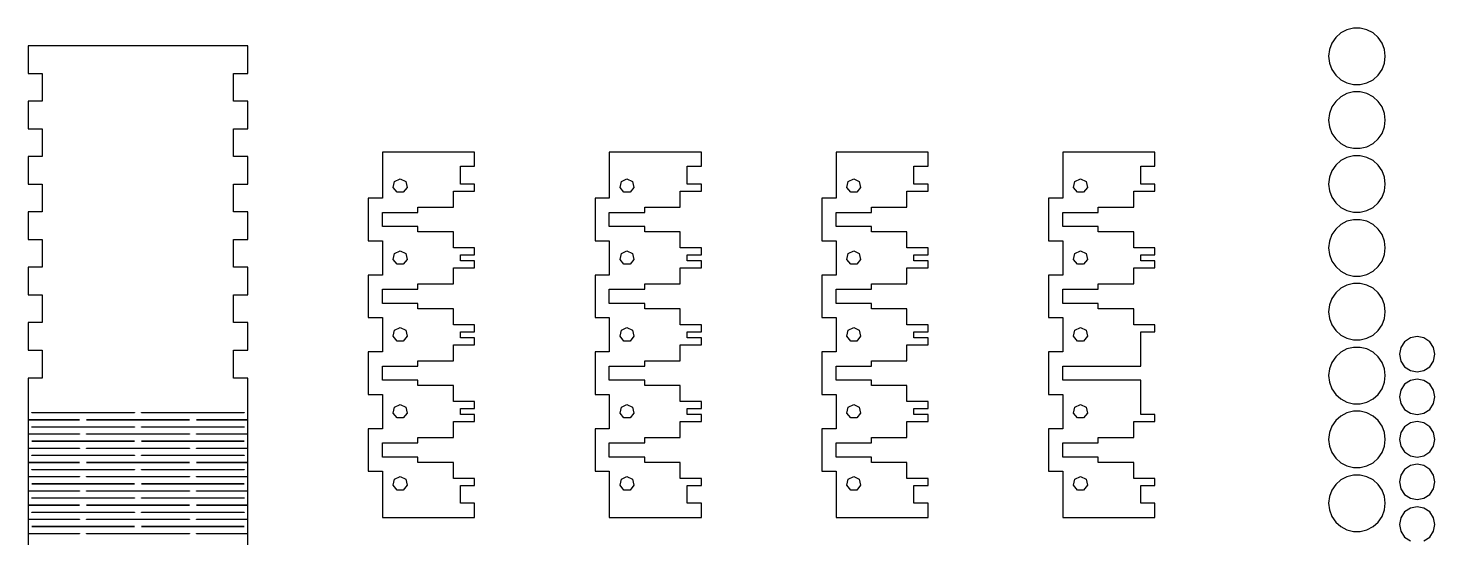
# Model space of a CAD drawing. Header units: metres. Extents: x -86 to 563, y 0 to 788.
# Drawn here: x -64 to 333, y 644.2 to 787.9 of the extents above; entities that cross this region are included whole.
import ezdxf

# ---------------------------------------------------------------- set-up
doc = ezdxf.new("R2010")
doc.units = ezdxf.units.M

msp = doc.modelspace()

# ---------------------------------------------------------------- linework, layer by layer
for p, q in [((306.455, 786.584), (305.012, 785.305)), ((308.163, 787.48), (306.455, 786.584)), ((310.036, 787.942), (308.163, 787.48)), ((311.964, 787.942), (310.036, 787.942)), ((313.837, 787.48), (311.964, 787.942)), ((315.545, 786.584), (313.837, 787.48)), ((316.988, 785.305), (315.545, 786.584)), ((-2, 782.991), (-64, 782.991)), ((-64, 782.991), (-64, 775.183)), ((-2, 775.183), (-2, 782.991)), ((303.916, 783.718), (303.232, 781.915)), ((305.012, 785.305), (303.916, 783.718)), ((318.084, 783.718), (316.988, 785.305)), ((318.768, 781.915), (318.084, 783.718)), ((303.232, 781.915), (303, 780)), ((303, 780), (303.232, 778.085)), ((319, 780), (318.768, 781.915)), ((318.768, 778.085), (319, 780)), ((-64, 775.183), (-60, 775.183)), ((-60, 775.183), (-60, 767.376)), ((-6, 767.376), (-6, 775.183)), ((-6, 775.183), (-2, 775.183)), ((303.232, 778.085), (303.916, 776.282)), ((303.916, 776.282), (305.012, 774.695)), ((305.012, 774.695), (306.455, 773.416)), ((315.545, 773.416), (316.988, 774.695)), ((316.988, 774.695), (318.084, 776.282)), ((318.084, 776.282), (318.768, 778.085)), ((306.455, 773.416), (308.163, 772.52)), ((308.163, 772.52), (310.036, 772.058)), ((310.036, 772.058), (311.964, 772.058)), ((311.964, 772.058), (313.837, 772.52)), ((313.837, 772.52), (315.545, 773.416)), ((-60, 767.376), (-64, 767.376)), ((-64, 767.376), (-64, 759.568)), ((-2, 767.376), (-6, 767.376)), ((-2, 759.568), (-2, 767.376)), ((305.012, 767.305), (303.916, 765.718)), ((306.455, 768.584), (305.012, 767.305)), ((308.163, 769.48), (306.455, 768.584)), ((310.036, 769.942), (308.163, 769.48)), ((311.964, 769.942), (310.036, 769.942)), ((313.837, 769.48), (311.964, 769.942)), ((315.545, 768.584), (313.837, 769.48)), ((316.988, 767.305), (315.545, 768.584)), ((318.084, 765.718), (316.988, 767.305)), ((303.232, 763.915), (303, 762)), ((303.916, 765.718), (303.232, 763.915)), ((318.768, 763.915), (318.084, 765.718)), ((319, 762), (318.768, 763.915)), ((-64, 759.568), (-60, 759.568)), ((-60, 759.568), (-60, 751.76)), ((-6, 751.76), (-6, 759.568)), ((-6, 759.568), (-2, 759.568)), ((303, 762), (303.232, 760.085)), ((303.232, 760.085), (303.916, 758.282)), ((303.916, 758.282), (305.012, 756.695)), ((316.988, 756.695), (318.084, 758.282)), ((318.084, 758.282), (318.768, 760.085)), ((318.768, 760.085), (319, 762)), ((305.012, 756.695), (306.455, 755.416)), ((306.455, 755.416), (308.163, 754.52)), ((308.163, 754.52), (310.036, 754.058)), ((311.964, 754.058), (313.837, 754.52)), ((313.837, 754.52), (315.545, 755.416)), ((315.545, 755.416), (316.988, 756.695)), ((-60, 751.76), (-64, 751.76)), ((-64, 751.76), (-64, 743.953)), ((-2, 751.76), (-6, 751.76)), ((-2, 743.953), (-2, 751.76)), ((62, 753), (36, 753)), ((36, 753), (36, 740)), ((62, 749), (62, 753)), ((126, 753), (100, 753)), ((100, 753), (100, 740)), ((126, 749), (126, 753)), ((190, 753), (164, 753)), ((164, 753), (164, 740)), ((190, 749), (190, 753)), ((254, 753), (228, 753)), ((228, 753), (228, 740)), ((254, 749), (254, 753)), ((306.455, 750.584), (305.012, 749.305)), ((308.163, 751.48), (306.455, 750.584)), ((310.036, 751.942), (308.163, 751.48)), ((310.036, 754.058), (311.964, 754.058)), ((311.964, 751.942), (310.036, 751.942)), ((313.837, 751.48), (311.964, 751.942)), ((315.545, 750.584), (313.837, 751.48)), ((316.988, 749.305), (315.545, 750.584)), ((58, 744), (58, 749)), ((58, 749), (62, 749)), ((122, 744), (122, 749)), ((122, 749), (126, 749)), ((186, 744), (186, 749)), ((186, 749), (190, 749)), ((250, 744), (250, 749)), ((250, 749), (254, 749)), ((303.916, 747.718), (303.232, 745.915)), ((305.012, 749.305), (303.916, 747.718)), ((318.084, 747.718), (316.988, 749.305)), ((318.768, 745.915), (318.084, 747.718)), ((-64, 743.953), (-60, 743.953)), ((-60, 743.953), (-60, 736.145)), ((-6, 736.145), (-6, 743.953)), ((-6, 743.953), (-2, 743.953)), ((39.0502, 743.055), (39.4363, 744.747)), ((40.1322, 741.698), (39.0502, 743.055)), ((39.4363, 744.747), (41, 745.5)), ((41, 745.5), (42.5637, 744.747)), ((42.9499, 743.055), (41.8678, 741.698)), ((42.5637, 744.747), (42.9499, 743.055)), ((62, 744), (58, 744)), ((62, 742), (62, 744)), ((103.05, 743.055), (103.436, 744.747)), ((104.132, 741.698), (103.05, 743.055)), ((103.436, 744.747), (105, 745.5)), ((105, 745.5), (106.564, 744.747)), ((106.95, 743.055), (105.868, 741.698)), ((106.564, 744.747), (106.95, 743.055)), ((126, 744), (122, 744)), ((126, 742), (126, 744)), ((167.05, 743.055), (167.436, 744.747)), ((168.132, 741.698), (167.05, 743.055)), ((167.436, 744.747), (169, 745.5)), ((169, 745.5), (170.564, 744.747)), ((170.95, 743.055), (169.868, 741.698)), ((170.564, 744.747), (170.95, 743.055)), ((190, 744), (186, 744)), ((190, 742), (190, 744)), ((231.05, 743.055), (231.436, 744.747)), ((232.132, 741.698), (231.05, 743.055)), ((231.436, 744.747), (233, 745.5)), ((233, 745.5), (234.564, 744.747)), ((234.95, 743.055), (233.868, 741.698)), ((234.564, 744.747), (234.95, 743.055)), ((254, 744), (250, 744)), ((254, 742), (254, 744)), ((303.232, 745.915), (303, 744)), ((303, 744), (303.232, 742.085)), ((319, 744), (318.768, 745.915)), ((318.768, 742.085), (319, 744)), ((36, 740), (32, 740)), ((32, 740), (32, 728)), ((41.8678, 741.698), (40.1322, 741.698)), ((56, 737.5), (56, 742)), ((56, 742), (62, 742)), ((100, 740), (96, 740)), ((96, 740), (96, 728)), ((105.868, 741.698), (104.132, 741.698)), ((120, 737.5), (120, 742)), ((120, 742), (126, 742)), ((164, 740), (160, 740)), ((160, 740), (160, 728)), ((169.868, 741.698), (168.132, 741.698)), ((184, 737.5), (184, 742)), ((184, 742), (190, 742)), ((228, 740), (224, 740)), ((224, 740), (224, 728)), ((233.868, 741.698), (232.132, 741.698)), ((248, 737.5), (248, 742)), ((248, 742), (254, 742)), ((303.232, 742.085), (303.916, 740.282)), ((303.916, 740.282), (305.012, 738.695)), ((305.012, 738.695), (306.455, 737.416)), ((315.545, 737.416), (316.988, 738.695)), ((316.988, 738.695), (318.084, 740.282)), ((318.084, 740.282), (318.768, 742.085)), ((-60, 736.145), (-64, 736.145)), ((-64, 736.145), (-64, 728.337)), ((-2, 736.145), (-6, 736.145)), ((-2, 728.337), (-2, 736.145)), ((36, 732), (36, 736)), ((36, 736), (46, 736)), ((46, 736), (46, 737.5)), ((46, 737.5), (56, 737.5)), ((100, 732), (100, 736)), ((100, 736), (110, 736)), ((110, 736), (110, 737.5)), ((110, 737.5), (120, 737.5)), ((164, 732), (164, 736)), ((164, 736), (174, 736)), ((174, 736), (174, 737.5)), ((174, 737.5), (184, 737.5)), ((228, 732), (228, 736)), ((228, 736), (238, 736)), ((238, 736), (238, 737.5)), ((238, 737.5), (248, 737.5)), ((306.455, 737.416), (308.163, 736.52)), ((308.163, 736.52), (310.036, 736.058)), ((310.036, 736.058), (311.964, 736.058)), ((311.964, 736.058), (313.837, 736.52)), ((313.837, 736.52), (315.545, 737.416)), ((46, 732), (36, 732)), ((46, 730.5), (46, 732)), ((56, 730.5), (46, 730.5)), ((56, 726), (56, 730.5)), ((110, 732), (100, 732)), ((110, 730.5), (110, 732)), ((120, 730.5), (110, 730.5)), ((120, 726), (120, 730.5)), ((174, 732), (164, 732)), ((174, 730.5), (174, 732)), ((184, 730.5), (174, 730.5)), ((184, 726), (184, 730.5)), ((238, 732), (228, 732)), ((238, 730.5), (238, 732)), ((248, 730.5), (238, 730.5)), ((248, 726), (248, 730.5)), ((305.012, 731.305), (303.916, 729.718)), ((306.455, 732.584), (305.012, 731.305)), ((308.163, 733.48), (306.455, 732.584)), ((310.036, 733.942), (308.163, 733.48)), ((311.964, 733.942), (310.036, 733.942)), ((313.837, 733.48), (311.964, 733.942)), ((315.545, 732.584), (313.837, 733.48)), ((316.988, 731.305), (315.545, 732.584)), ((318.084, 729.718), (316.988, 731.305)), ((-64, 728.337), (-60, 728.337)), ((-60, 728.337), (-60, 720.53)), ((-6, 720.53), (-6, 728.337)), ((-6, 728.337), (-2, 728.337)), ((32, 728), (36, 728)), ((36, 728), (36, 718.333)), ((96, 728), (100, 728)), ((100, 728), (100, 718.333)), ((160, 728), (164, 728)), ((164, 728), (164, 718.333)), ((224, 728), (228, 728)), ((228, 728), (228, 718.333)), ((303.232, 727.915), (303, 726)), ((303.916, 729.718), (303.232, 727.915)), ((318.768, 727.915), (318.084, 729.718)), ((319, 726), (318.768, 727.915)), ((39.0502, 722.722), (39.4363, 724.414)), ((40.1322, 721.365), (39.0502, 722.722)), ((39.4363, 724.414), (41, 725.167)), ((41, 725.167), (42.5637, 724.414)), ((42.9499, 722.722), (41.8678, 721.365)), ((42.5637, 724.414), (42.9499, 722.722)), ((62, 726), (56, 726)), ((58, 722.333), (58, 724)), ((58, 724), (62, 724)), ((62, 724), (62, 726)), ((103.05, 722.722), (103.436, 724.414)), ((104.132, 721.365), (103.05, 722.722)), ((103.436, 724.414), (105, 725.167)), ((105, 725.167), (106.564, 724.414)), ((106.95, 722.722), (105.868, 721.365)), ((106.564, 724.414), (106.95, 722.722)), ((126, 726), (120, 726)), ((122, 722.333), (122, 724)), ((122, 724), (126, 724)), ((126, 724), (126, 726)), ((167.05, 722.722), (167.436, 724.414)), ((168.132, 721.365), (167.05, 722.722)), ((167.436, 724.414), (169, 725.167)), ((169, 725.167), (170.564, 724.414)), ((170.95, 722.722), (169.868, 721.365)), ((170.564, 724.414), (170.95, 722.722)), ((190, 726), (184, 726)), ((186, 722.333), (186, 724)), ((186, 724), (190, 724)), ((190, 724), (190, 726)), ((231.05, 722.722), (231.436, 724.414)), ((232.132, 721.365), (231.05, 722.722)), ((231.436, 724.414), (233, 725.167)), ((233, 725.167), (234.564, 724.414)), ((234.95, 722.722), (233.868, 721.365)), ((234.564, 724.414), (234.95, 722.722)), ((254, 726), (248, 726)), ((250, 722.333), (250, 724)), ((250, 724), (254, 724)), ((254, 724), (254, 726)), ((303, 726), (303.232, 724.085)), ((303.232, 724.085), (303.916, 722.282)), ((318.084, 722.282), (318.768, 724.085)), ((318.768, 724.085), (319, 726)), ((-60, 720.53), (-64, 720.53)), ((-64, 720.53), (-64, 712.722)), ((-2, 720.53), (-6, 720.53)), ((-2, 712.722), (-2, 720.53)), ((41.8678, 721.365), (40.1322, 721.365)), ((56, 715.833), (56, 720.333)), ((56, 720.333), (62, 720.333)), ((62, 722.333), (58, 722.333)), ((62, 720.333), (62, 722.333)), ((105.868, 721.365), (104.132, 721.365)), ((120, 715.833), (120, 720.333)), ((120, 720.333), (126, 720.333)), ((126, 722.333), (122, 722.333)), ((126, 720.333), (126, 722.333)), ((169.868, 721.365), (168.132, 721.365)), ((184, 715.833), (184, 720.333)), ((184, 720.333), (190, 720.333)), ((190, 722.333), (186, 722.333)), ((190, 720.333), (190, 722.333)), ((233.868, 721.365), (232.132, 721.365)), ((248, 715.833), (248, 720.333)), ((248, 720.333), (254, 720.333)), ((254, 722.333), (250, 722.333)), ((254, 720.333), (254, 722.333)), ((303.916, 722.282), (305.012, 720.695)), ((305.012, 720.695), (306.455, 719.416)), ((306.455, 719.416), (308.163, 718.52)), ((313.837, 718.52), (315.545, 719.416)), ((315.545, 719.416), (316.988, 720.695)), ((316.988, 720.695), (318.084, 722.282)), ((36, 718.333), (32, 718.333)), ((32, 718.333), (32, 706.333)), ((46, 714.333), (46, 715.833)), ((46, 715.833), (56, 715.833)), ((100, 718.333), (96, 718.333)), ((96, 718.333), (96, 706.333)), ((110, 714.333), (110, 715.833)), ((110, 715.833), (120, 715.833)), ((164, 718.333), (160, 718.333)), ((160, 718.333), (160, 706.333)), ((174, 714.333), (174, 715.833)), ((174, 715.833), (184, 715.833)), ((228, 718.333), (224, 718.333)), ((224, 718.333), (224, 706.333)), ((238, 714.333), (238, 715.833)), ((238, 715.833), (248, 715.833)), ((308.163, 715.48), (306.455, 714.584)), ((308.163, 718.52), (310.036, 718.058)), ((310.036, 715.942), (308.163, 715.48)), ((310.036, 718.058), (311.964, 718.058)), ((311.964, 715.942), (310.036, 715.942)), ((311.964, 718.058), (313.837, 718.52)), ((313.837, 715.48), (311.964, 715.942)), ((315.545, 714.584), (313.837, 715.48)), ((-64, 712.722), (-60, 712.722)), ((-60, 712.722), (-60, 704.914)), ((-6, 704.914), (-6, 712.722)), ((-6, 712.722), (-2, 712.722)), ((36, 710.333), (36, 714.333)), ((36, 714.333), (46, 714.333)), ((100, 710.333), (100, 714.333)), ((100, 714.333), (110, 714.333)), ((164, 710.333), (164, 714.333)), ((164, 714.333), (174, 714.333)), ((228, 710.333), (228, 714.333)), ((228, 714.333), (238, 714.333)), ((303.916, 711.718), (303.232, 709.915)), ((305.012, 713.305), (303.916, 711.718)), ((306.455, 714.584), (305.012, 713.305)), ((316.988, 713.305), (315.545, 714.584)), ((318.084, 711.718), (316.988, 713.305)), ((318.768, 709.915), (318.084, 711.718)), ((46, 710.333), (36, 710.333)), ((46, 708.833), (46, 710.333)), ((56, 708.833), (46, 708.833)), ((56, 704.333), (56, 708.833)), ((110, 710.333), (100, 710.333)), ((110, 708.833), (110, 710.333)), ((120, 708.833), (110, 708.833)), ((120, 704.333), (120, 708.833)), ((174, 710.333), (164, 710.333)), ((174, 708.833), (174, 710.333)), ((184, 708.833), (174, 708.833)), ((184, 704.333), (184, 708.833)), ((238, 710.333), (228, 710.333)), ((238, 708.833), (238, 710.333)), ((248, 708.833), (238, 708.833)), ((248, 704.333), (248, 708.833)), ((303.232, 709.915), (303, 708)), ((303, 708), (303.232, 706.085)), ((319, 708), (318.768, 709.915)), ((318.768, 706.085), (319, 708)), ((-60, 704.914), (-64, 704.914)), ((-64, 704.914), (-64, 697.106)), ((-2, 704.914), (-6, 704.914)), ((-2, 697.106), (-2, 704.914)), ((32, 706.333), (36, 706.333)), ((36, 706.333), (36, 696.667)), ((39.0502, 701.055), (39.4363, 702.747)), ((39.4363, 702.747), (41, 703.5)), ((41, 703.5), (42.5637, 702.747)), ((42.5637, 702.747), (42.9499, 701.055)), ((62, 704.333), (56, 704.333)), ((62, 702.333), (62, 704.333)), ((96, 706.333), (100, 706.333)), ((100, 706.333), (100, 696.667)), ((103.05, 701.055), (103.436, 702.747)), ((103.436, 702.747), (105, 703.5)), ((105, 703.5), (106.564, 702.747)), ((106.564, 702.747), (106.95, 701.055)), ((126, 704.333), (120, 704.333)), ((126, 702.333), (126, 704.333)), ((160, 706.333), (164, 706.333)), ((164, 706.333), (164, 696.667)), ((167.05, 701.055), (167.436, 702.747)), ((167.436, 702.747), (169, 703.5)), ((169, 703.5), (170.564, 702.747)), ((170.564, 702.747), (170.95, 701.055)), ((190, 704.333), (184, 704.333)), ((190, 702.333), (190, 704.333)), ((224, 706.333), (228, 706.333)), ((228, 706.333), (228, 696.667)), ((231.05, 701.055), (231.436, 702.747)), ((231.436, 702.747), (233, 703.5)), ((233, 703.5), (234.564, 702.747)), ((234.564, 702.747), (234.95, 701.055)), ((254, 704.333), (248, 704.333)), ((254, 702.333), (254, 704.333)), ((303.232, 706.085), (303.916, 704.282)), ((303.916, 704.282), (305.012, 702.695)), ((305.012, 702.695), (306.455, 701.416)), ((315.545, 701.416), (316.988, 702.695)), ((316.988, 702.695), (318.084, 704.282)), ((318.084, 704.282), (318.768, 706.085)), ((40.1322, 699.698), (39.0502, 701.055)), ((41.8678, 699.698), (40.1322, 699.698)), ((42.9499, 701.055), (41.8678, 699.698)), ((58, 700.667), (58, 702.333)), ((58, 702.333), (62, 702.333)), ((62, 700.667), (58, 700.667)), ((62, 698.667), (62, 700.667)), ((104.132, 699.698), (103.05, 701.055)), ((105.868, 699.698), (104.132, 699.698)), ((106.95, 701.055), (105.868, 699.698)), ((122, 700.667), (122, 702.333)), ((122, 702.333), (126, 702.333)), ((126, 700.667), (122, 700.667)), ((126, 698.667), (126, 700.667)), ((168.132, 699.698), (167.05, 701.055)), ((169.868, 699.698), (168.132, 699.698)), ((170.95, 701.055), (169.868, 699.698)), ((186, 700.667), (186, 702.333)), ((186, 702.333), (190, 702.333)), ((190, 700.667), (186, 700.667)), ((190, 698.667), (190, 700.667)), ((232.132, 699.698), (231.05, 701.055)), ((233.868, 699.698), (232.132, 699.698)), ((234.95, 701.055), (233.868, 699.698)), ((250, 692.667), (250, 702.333)), ((250, 702.333), (254, 702.333)), ((306.455, 701.416), (308.163, 700.52)), ((308.163, 700.52), (310.036, 700.058)), ((310.036, 700.058), (311.964, 700.058)), ((311.964, 700.058), (313.837, 700.52)), ((313.837, 700.52), (315.545, 701.416)), ((324.464, 699.536), (323.381, 697.913)), ((326.087, 700.619), (324.464, 699.536)), ((328, 701), (326.087, 700.619)), ((329.913, 700.619), (328, 701)), ((331.536, 699.536), (329.913, 700.619)), ((332.619, 697.913), (331.536, 699.536)), ((-64, 697.106), (-60, 697.106)), ((-60, 697.106), (-60, 689.299)), ((-6, 689.299), (-6, 697.106)), ((-6, 697.106), (-2, 697.106)), ((36, 696.667), (32, 696.667)), ((32, 696.667), (32, 684.667)), ((56, 694.167), (56, 698.667)), ((56, 698.667), (62, 698.667)), ((100, 696.667), (96, 696.667)), ((96, 696.667), (96, 684.667)), ((120, 694.167), (120, 698.667)), ((120, 698.667), (126, 698.667)), ((164, 696.667), (160, 696.667)), ((160, 696.667), (160, 684.667)), ((184, 694.167), (184, 698.667)), ((184, 698.667), (190, 698.667)), ((228, 696.667), (224, 696.667)), ((224, 696.667), (224, 684.667)), ((305.012, 695.305), (303.916, 693.718)), ((306.455, 696.584), (305.012, 695.305)), ((308.163, 697.48), (306.455, 696.584)), ((310.036, 697.942), (308.163, 697.48)), ((311.964, 697.942), (310.036, 697.942)), ((313.837, 697.48), (311.964, 697.942)), ((315.545, 696.584), (313.837, 697.48)), ((316.988, 695.305), (315.545, 696.584)), ((318.084, 693.718), (316.988, 695.305)), ((323.381, 697.913), (323, 696)), ((323, 696), (323.381, 694.087)), ((333, 696), (332.619, 697.913)), ((332.619, 694.087), (333, 696)), ((36, 688.667), (36, 692.667)), ((36, 692.667), (46, 692.667)), ((46, 692.667), (46, 694.167)), ((46, 694.167), (56, 694.167)), ((100, 688.667), (100, 692.667)), ((100, 692.667), (110, 692.667)), ((110, 692.667), (110, 694.167)), ((110, 694.167), (120, 694.167)), ((164, 688.667), (164, 692.667)), ((164, 692.667), (174, 692.667)), ((174, 692.667), (174, 694.167)), ((174, 694.167), (184, 694.167)), ((228, 688.667), (228, 692.667)), ((228, 692.667), (250, 692.667)), ((303.232, 691.915), (303, 690)), ((303.916, 693.718), (303.232, 691.915)), ((318.768, 691.915), (318.084, 693.718)), ((319, 690), (318.768, 691.915)), ((323.381, 694.087), (324.464, 692.464)), ((324.464, 692.464), (326.087, 691.381)), ((326.087, 691.381), (328, 691)), ((328, 691), (329.913, 691.381)), ((329.913, 691.381), (331.536, 692.464)), ((331.536, 692.464), (332.619, 694.087)), ((-60, 689.299), (-64, 689.299)), ((-64, 689.299), (-64, 677.531)), ((-2, 689.299), (-6, 689.299)), ((-2, 677.531), (-2, 689.299)), ((46, 688.667), (36, 688.667)), ((46, 687.167), (46, 688.667)), ((56, 687.167), (46, 687.167)), ((56, 682.667), (56, 687.167)), ((110, 688.667), (100, 688.667)), ((110, 687.167), (110, 688.667)), ((120, 687.167), (110, 687.167)), ((120, 682.667), (120, 687.167)), ((174, 688.667), (164, 688.667)), ((174, 687.167), (174, 688.667)), ((184, 687.167), (174, 687.167)), ((184, 682.667), (184, 687.167)), ((250, 688.667), (228, 688.667)), ((250, 679), (250, 688.667)), ((303, 690), (303.232, 688.085)), ((303.232, 688.085), (303.916, 686.282)), ((318.084, 686.282), (318.768, 688.085)), ((318.768, 688.085), (319, 690)), ((324.464, 687.536), (323.381, 685.913)), ((326.087, 688.619), (324.464, 687.536)), ((328, 689), (326.087, 688.619)), ((329.913, 688.619), (328, 689)), ((331.536, 687.536), (329.913, 688.619)), ((332.619, 685.913), (331.536, 687.536)), ((32, 684.667), (36, 684.667)), ((36, 684.667), (36, 675)), ((96, 684.667), (100, 684.667)), ((100, 684.667), (100, 675)), ((160, 684.667), (164, 684.667)), ((164, 684.667), (164, 675)), ((224, 684.667), (228, 684.667)), ((228, 684.667), (228, 675)), ((303.916, 686.282), (305.012, 684.695)), ((305.012, 684.695), (306.455, 683.416)), ((306.455, 683.416), (308.163, 682.52)), ((313.837, 682.52), (315.545, 683.416)), ((315.545, 683.416), (316.988, 684.695)), ((316.988, 684.695), (318.084, 686.282)), ((323.381, 685.913), (323, 684)), ((323, 684), (323.381, 682.087)), ((333, 684), (332.619, 685.913)), ((332.619, 682.087), (333, 684)), ((-63, 679.486), (-63, 679.536)), ((-63, 679.536), (-34, 679.536)), ((-34, 679.486), (-63, 679.486)), ((-34, 679.536), (-34, 679.486)), ((-32, 679.486), (-32, 679.536)), ((-32, 679.536), (-3, 679.536)), ((-3, 679.486), (-32, 679.486)), ((-3, 679.536), (-3, 679.486)), ((39.0502, 679.388), (39.4363, 681.08)), ((40.1322, 678.031), (39.0502, 679.388)), ((39.4363, 681.08), (41, 681.833)), ((41, 681.833), (42.5637, 681.08)), ((42.9499, 679.388), (41.8678, 678.031)), ((42.5637, 681.08), (42.9499, 679.388)), ((62, 682.667), (56, 682.667)), ((58, 679), (58, 680.667)), ((58, 680.667), (62, 680.667)), ((62, 679), (58, 679)), ((62, 680.667), (62, 682.667)), ((62, 677), (62, 679)), ((103.05, 679.388), (103.436, 681.08)), ((104.132, 678.031), (103.05, 679.388)), ((103.436, 681.08), (105, 681.833)), ((105, 681.833), (106.564, 681.08)), ((106.95, 679.388), (105.868, 678.031)), ((106.564, 681.08), (106.95, 679.388)), ((126, 682.667), (120, 682.667)), ((122, 679), (122, 680.667)), ((122, 680.667), (126, 680.667)), ((126, 679), (122, 679)), ((126, 680.667), (126, 682.667)), ((126, 677), (126, 679)), ((167.05, 679.388), (167.436, 681.08)), ((168.132, 678.031), (167.05, 679.388)), ((167.436, 681.08), (169, 681.833)), ((169, 681.833), (170.564, 681.08)), ((170.95, 679.388), (169.868, 678.031)), ((170.564, 681.08), (170.95, 679.388)), ((190, 682.667), (184, 682.667)), ((186, 679), (186, 680.667)), ((186, 680.667), (190, 680.667)), ((190, 679), (186, 679)), ((190, 680.667), (190, 682.667)), ((190, 677), (190, 679)), ((231.05, 679.388), (231.436, 681.08)), ((232.132, 678.031), (231.05, 679.388)), ((231.436, 681.08), (233, 681.833)), ((233, 681.833), (234.564, 681.08)), ((234.95, 679.388), (233.868, 678.031)), ((234.564, 681.08), (234.95, 679.388)), ((254, 679), (250, 679)), ((254, 677), (254, 679)), ((308.163, 679.48), (306.455, 678.584)), ((308.163, 682.52), (310.036, 682.058)), ((310.036, 679.942), (308.163, 679.48)), ((310.036, 682.058), (311.964, 682.058)), ((311.964, 679.942), (310.036, 679.942)), ((311.964, 682.058), (313.837, 682.52)), ((313.837, 679.48), (311.964, 679.942)), ((315.545, 678.584), (313.837, 679.48)), ((323.381, 682.087), (324.464, 680.464)), ((324.464, 680.464), (326.087, 679.381)), ((326.087, 679.381), (328, 679)), ((328, 679), (329.913, 679.381)), ((329.913, 679.381), (331.536, 680.464)), ((331.536, 680.464), (332.619, 682.087)), ((-64, 677.531), (-49.5, 677.531)), ((-49.5, 677.481), (-64, 677.481)), ((-64, 677.481), (-64, 673.52)), ((-63, 675.475), (-63, 675.525)), ((-63, 675.525), (-34, 675.525)), ((-34, 675.475), (-63, 675.475)), ((-49.5, 677.531), (-49.5, 677.481)), ((-47.5, 677.481), (-47.5, 677.531)), ((-47.5, 677.531), (-18.5, 677.531)), ((-18.5, 677.481), (-47.5, 677.481)), ((-34, 675.525), (-34, 675.475)), ((-32, 675.475), (-32, 675.525)), ((-32, 675.525), (-3, 675.525)), ((-3, 675.475), (-32, 675.475)), ((-18.5, 677.531), (-18.5, 677.481)), ((-16.5, 677.481), (-16.5, 677.531)), ((-16.5, 677.531), (-2, 677.531)), ((-2, 677.481), (-16.5, 677.481)), ((-3, 675.525), (-3, 675.475)), ((-2, 673.52), (-2, 677.481)), ((36, 675), (32, 675)), ((32, 675), (32, 663)), ((41.8678, 678.031), (40.1322, 678.031)), ((56, 672.5), (56, 677)), ((56, 677), (62, 677)), ((100, 675), (96, 675)), ((96, 675), (96, 663)), ((105.868, 678.031), (104.132, 678.031)), ((120, 672.5), (120, 677)), ((120, 677), (126, 677)), ((164, 675), (160, 675)), ((160, 675), (160, 663)), ((169.868, 678.031), (168.132, 678.031)), ((184, 672.5), (184, 677)), ((184, 677), (190, 677)), ((228, 675), (224, 675)), ((224, 675), (224, 663)), ((233.868, 678.031), (232.132, 678.031)), ((248, 672.5), (248, 677)), ((248, 677), (254, 677)), ((303.916, 675.718), (303.232, 673.915)), ((305.012, 677.305), (303.916, 675.718)), ((306.455, 678.584), (305.012, 677.305)), ((316.988, 677.305), (315.545, 678.584)), ((318.084, 675.718), (316.988, 677.305)), ((318.768, 673.915), (318.084, 675.718)), ((324.464, 675.536), (323.381, 673.913)), ((326.087, 676.619), (324.464, 675.536)), ((328, 677), (326.087, 676.619)), ((329.913, 676.619), (328, 677)), ((331.536, 675.536), (329.913, 676.619)), ((332.619, 673.913), (331.536, 675.536)), ((-64, 673.52), (-49.5, 673.52)), ((-49.5, 673.47), (-64, 673.47)), ((-64, 673.47), (-64, 669.509)), ((-63, 671.465), (-63, 671.515)), ((-63, 671.515), (-34, 671.515)), ((-34, 671.465), (-63, 671.465)), ((-49.5, 673.52), (-49.5, 673.47)), ((-47.5, 673.47), (-47.5, 673.52)), ((-47.5, 673.52), (-18.5, 673.52)), ((-18.5, 673.47), (-47.5, 673.47)), ((-34, 671.515), (-34, 671.465)), ((-32, 671.465), (-32, 671.515)), ((-32, 671.515), (-3, 671.515)), ((-3, 671.465), (-32, 671.465)), ((-18.5, 673.52), (-18.5, 673.47)), ((-16.5, 673.47), (-16.5, 673.52)), ((-16.5, 673.52), (-2, 673.52)), ((-2, 673.47), (-16.5, 673.47)), ((-3, 671.515), (-3, 671.465)), ((-2, 669.509), (-2, 673.47)), ((36, 667), (36, 671)), ((36, 671), (46, 671)), ((46, 671), (46, 672.5)), ((46, 672.5), (56, 672.5)), ((100, 667), (100, 671)), ((100, 671), (110, 671)), ((110, 671), (110, 672.5)), ((110, 672.5), (120, 672.5)), ((164, 667), (164, 671)), ((164, 671), (174, 671)), ((174, 671), (174, 672.5)), ((174, 672.5), (184, 672.5)), ((228, 667), (228, 671)), ((228, 671), (238, 671)), ((238, 671), (238, 672.5)), ((238, 672.5), (248, 672.5)), ((303.232, 673.915), (303, 672)), ((303, 672), (303.232, 670.085)), ((319, 672), (318.768, 673.915)), ((318.768, 670.085), (319, 672)), ((323.381, 673.913), (323, 672)), ((323, 672), (323.381, 670.087)), ((333, 672), (332.619, 673.913)), ((332.619, 670.087), (333, 672)), ((-64, 669.509), (-49.5, 669.509)), ((-49.5, 669.459), (-64, 669.459)), ((-64, 669.459), (-64, 665.499)), ((-63, 667.454), (-63, 667.504)), ((-63, 667.504), (-34, 667.504)), ((-34, 667.454), (-63, 667.454)), ((-49.5, 669.509), (-49.5, 669.459)), ((-47.5, 669.459), (-47.5, 669.509)), ((-47.5, 669.509), (-18.5, 669.509)), ((-18.5, 669.459), (-47.5, 669.459)), ((-34, 667.504), (-34, 667.454)), ((-32, 667.454), (-32, 667.504)), ((-32, 667.504), (-3, 667.504)), ((-3, 667.454), (-32, 667.454)), ((-18.5, 669.509), (-18.5, 669.459)), ((-16.5, 669.459), (-16.5, 669.509)), ((-16.5, 669.509), (-2, 669.509)), ((-2, 669.459), (-16.5, 669.459)), ((-3, 667.504), (-3, 667.454)), ((-2, 665.499), (-2, 669.459)), ((46, 667), (36, 667)), ((46, 665.5), (46, 667)), ((110, 667), (100, 667)), ((110, 665.5), (110, 667)), ((174, 667), (164, 667)), ((174, 665.5), (174, 667)), ((238, 667), (228, 667)), ((238, 665.5), (238, 667)), ((303.232, 670.085), (303.916, 668.282)), ((303.916, 668.282), (305.012, 666.695)), ((316.988, 666.695), (318.084, 668.282)), ((318.084, 668.282), (318.768, 670.085)), ((323.381, 670.087), (324.464, 668.464)), ((324.464, 668.464), (326.087, 667.381)), ((326.087, 667.381), (328, 667)), ((328, 667), (329.913, 667.381)), ((329.913, 667.381), (331.536, 668.464)), ((331.536, 668.464), (332.619, 670.087)), ((-64, 665.499), (-49.5, 665.499)), ((-49.5, 665.449), (-64, 665.449)), ((-64, 665.449), (-64, 661.488)), ((-63, 663.444), (-63, 663.494)), ((-63, 663.494), (-34, 663.494)), ((-34, 663.444), (-63, 663.444)), ((-49.5, 665.499), (-49.5, 665.449)), ((-47.5, 665.449), (-47.5, 665.499)), ((-47.5, 665.499), (-18.5, 665.499)), ((-18.5, 665.449), (-47.5, 665.449)), ((-34, 663.494), (-34, 663.444)), ((-32, 663.444), (-32, 663.494)), ((-32, 663.494), (-3, 663.494)), ((-3, 663.444), (-32, 663.444)), ((-18.5, 665.499), (-18.5, 665.449)), ((-16.5, 665.449), (-16.5, 665.499)), ((-16.5, 665.499), (-2, 665.499)), ((-2, 665.449), (-16.5, 665.449)), ((-3, 663.494), (-3, 663.444)), ((-2, 661.488), (-2, 665.449)), ((32, 663), (36, 663)), ((36, 663), (36, 650)), ((56, 665.5), (46, 665.5)), ((56, 661), (56, 665.5)), ((96, 663), (100, 663)), ((100, 663), (100, 650)), ((120, 665.5), (110, 665.5)), ((120, 661), (120, 665.5)), ((160, 663), (164, 663)), ((164, 663), (164, 650)), ((184, 665.5), (174, 665.5)), ((184, 661), (184, 665.5)), ((224, 663), (228, 663)), ((228, 663), (228, 650)), ((248, 665.5), (238, 665.5)), ((248, 661), (248, 665.5)), ((305.012, 666.695), (306.455, 665.416)), ((306.455, 665.416), (308.163, 664.52)), ((308.163, 664.52), (310.036, 664.058)), ((310.036, 664.058), (311.964, 664.058)), ((311.964, 664.058), (313.837, 664.52)), ((313.837, 664.52), (315.545, 665.416)), ((315.545, 665.416), (316.988, 666.695)), ((324.464, 663.536), (323.381, 661.913)), ((326.087, 664.619), (324.464, 663.536)), ((328, 665), (326.087, 664.619)), ((329.913, 664.619), (328, 665)), ((331.536, 663.536), (329.913, 664.619)), ((332.619, 661.913), (331.536, 663.536)), ((-64, 661.488), (-49.5, 661.488)), ((-49.5, 661.438), (-64, 661.438)), ((-64, 661.438), (-64, 657.478)), ((-63, 659.433), (-63, 659.483)), ((-63, 659.483), (-34, 659.483)), ((-34, 659.433), (-63, 659.433)), ((-49.5, 661.488), (-49.5, 661.438)), ((-47.5, 661.438), (-47.5, 661.488)), ((-47.5, 661.488), (-18.5, 661.488)), ((-18.5, 661.438), (-47.5, 661.438)), ((-34, 659.483), (-34, 659.433)), ((-32, 659.433), (-32, 659.483)), ((-32, 659.483), (-3, 659.483)), ((-3, 659.433), (-32, 659.433)), ((-18.5, 661.488), (-18.5, 661.438)), ((-16.5, 661.438), (-16.5, 661.488)), ((-16.5, 661.488), (-2, 661.488)), ((-2, 661.438), (-16.5, 661.438)), ((-3, 659.483), (-3, 659.433)), ((-2, 657.478), (-2, 661.438)), ((39.0502, 659.055), (39.4363, 660.747)), ((40.1322, 657.698), (39.0502, 659.055)), ((39.4363, 660.747), (41, 661.5)), ((41, 661.5), (42.5637, 660.747)), ((42.9499, 659.055), (41.8678, 657.698)), ((42.5637, 660.747), (42.9499, 659.055)), ((62, 661), (56, 661)), ((62, 659), (62, 661)), ((103.05, 659.055), (103.436, 660.747)), ((104.132, 657.698), (103.05, 659.055)), ((103.436, 660.747), (105, 661.5)), ((105, 661.5), (106.564, 660.747)), ((106.95, 659.055), (105.868, 657.698)), ((106.564, 660.747), (106.95, 659.055)), ((126, 661), (120, 661)), ((126, 659), (126, 661)), ((167.05, 659.055), (167.436, 660.747)), ((168.132, 657.698), (167.05, 659.055)), ((167.436, 660.747), (169, 661.5)), ((169, 661.5), (170.564, 660.747)), ((170.95, 659.055), (169.868, 657.698)), ((170.564, 660.747), (170.95, 659.055)), ((190, 661), (184, 661)), ((190, 659), (190, 661)), ((231.05, 659.055), (231.436, 660.747)), ((232.132, 657.698), (231.05, 659.055)), ((231.436, 660.747), (233, 661.5)), ((233, 661.5), (234.564, 660.747)), ((234.95, 659.055), (233.868, 657.698)), ((234.564, 660.747), (234.95, 659.055)), ((254, 661), (248, 661)), ((254, 659), (254, 661)), ((305.012, 659.305), (303.916, 657.718)), ((306.455, 660.584), (305.012, 659.305)), ((308.163, 661.48), (306.455, 660.584)), ((310.036, 661.942), (308.163, 661.48)), ((311.964, 661.942), (310.036, 661.942)), ((313.837, 661.48), (311.964, 661.942)), ((315.545, 660.584), (313.837, 661.48)), ((316.988, 659.305), (315.545, 660.584)), ((318.084, 657.718), (316.988, 659.305)), ((323.381, 661.913), (323, 660)), ((323, 660), (323.381, 658.087)), ((333, 660), (332.619, 661.913)), ((332.619, 658.087), (333, 660)), ((-64, 657.478), (-49.5, 657.478)), ((-49.5, 657.428), (-64, 657.428)), ((-64, 657.428), (-64, 653.467)), ((-63, 655.423), (-63, 655.473)), ((-63, 655.473), (-34, 655.473)), ((-34, 655.423), (-63, 655.423)), ((-49.5, 657.478), (-49.5, 657.428)), ((-47.5, 657.428), (-47.5, 657.478)), ((-47.5, 657.478), (-18.5, 657.478)), ((-18.5, 657.428), (-47.5, 657.428)), ((-34, 655.473), (-34, 655.423)), ((-32, 655.423), (-32, 655.473)), ((-32, 655.473), (-3, 655.473)), ((-3, 655.423), (-32, 655.423)), ((-18.5, 657.478), (-18.5, 657.428)), ((-16.5, 657.428), (-16.5, 657.478)), ((-16.5, 657.478), (-2, 657.478)), ((-2, 657.428), (-16.5, 657.428)), ((-3, 655.473), (-3, 655.423)), ((-2, 653.467), (-2, 657.428)), ((41.8678, 657.698), (40.1322, 657.698)), ((58, 654), (58, 659)), ((58, 659), (62, 659)), ((105.868, 657.698), (104.132, 657.698)), ((122, 654), (122, 659)), ((122, 659), (126, 659)), ((169.868, 657.698), (168.132, 657.698)), ((186, 654), (186, 659)), ((186, 659), (190, 659)), ((233.868, 657.698), (232.132, 657.698)), ((250, 654), (250, 659)), ((250, 659), (254, 659)), ((303.232, 655.915), (303, 654)), ((303.916, 657.718), (303.232, 655.915)), ((318.768, 655.915), (318.084, 657.718)), ((319, 654), (318.768, 655.915)), ((323.381, 658.087), (324.464, 656.464)), ((324.464, 656.464), (326.087, 655.381)), ((326.087, 655.381), (328, 655)), ((328, 655), (329.913, 655.381)), ((329.913, 655.381), (331.536, 656.464)), ((331.536, 656.464), (332.619, 658.087)), ((-64, 653.467), (-49.5, 653.467)), ((-49.5, 653.417), (-64, 653.417)), ((-64, 653.417), (-64, 649.457)), ((-63, 651.412), (-63, 651.462)), ((-63, 651.462), (-34, 651.462)), ((-34, 651.412), (-63, 651.412)), ((-49.5, 653.467), (-49.5, 653.417)), ((-47.5, 653.417), (-47.5, 653.467)), ((-47.5, 653.467), (-18.5, 653.467)), ((-18.5, 653.417), (-47.5, 653.417)), ((-34, 651.462), (-34, 651.412)), ((-32, 651.412), (-32, 651.462)), ((-32, 651.462), (-3, 651.462)), ((-3, 651.412), (-32, 651.412)), ((-18.5, 653.467), (-18.5, 653.417)), ((-16.5, 653.417), (-16.5, 653.467)), ((-16.5, 653.467), (-2, 653.467)), ((-2, 653.417), (-16.5, 653.417)), ((-3, 651.462), (-3, 651.412)), ((-2, 649.457), (-2, 653.417)), ((62, 654), (58, 654)), ((62, 650), (62, 654)), ((126, 654), (122, 654)), ((126, 650), (126, 654)), ((190, 654), (186, 654)), ((190, 650), (190, 654)), ((254, 654), (250, 654)), ((254, 650), (254, 654)), ((303, 654), (303.232, 652.085)), ((303.232, 652.085), (303.916, 650.282)), ((318.084, 650.282), (318.768, 652.085)), ((318.768, 652.085), (319, 654)), ((324.464, 651.536), (323.381, 649.913)), ((326.087, 652.619), (324.464, 651.536)), ((328, 653), (326.087, 652.619)), ((329.913, 652.619), (328, 653)), ((331.536, 651.536), (329.913, 652.619)), ((332.619, 649.913), (331.536, 651.536)), ((-64, 649.457), (-49.5, 649.457)), ((-49.5, 649.407), (-64, 649.407)), ((-64, 649.407), (-64, 645.446)), ((-63, 647.401), (-63, 647.451)), ((-63, 647.451), (-34, 647.451)), ((-34, 647.401), (-63, 647.401)), ((-49.5, 649.457), (-49.5, 649.407)), ((-47.5, 649.407), (-47.5, 649.457)), ((-47.5, 649.457), (-18.5, 649.457)), ((-18.5, 649.407), (-47.5, 649.407)), ((-34, 647.451), (-34, 647.401)), ((-32, 647.401), (-32, 647.451)), ((-32, 647.451), (-3, 647.451)), ((-3, 647.401), (-32, 647.401)), ((-18.5, 649.457), (-18.5, 649.407)), ((-16.5, 649.407), (-16.5, 649.457)), ((-16.5, 649.457), (-2, 649.457)), ((-2, 649.407), (-16.5, 649.407)), ((-3, 647.451), (-3, 647.401)), ((-2, 645.446), (-2, 649.407)), ((36, 650), (62, 650)), ((100, 650), (126, 650)), ((164, 650), (190, 650)), ((228, 650), (254, 650)), ((303.916, 650.282), (305.012, 648.695)), ((305.012, 648.695), (306.455, 647.416)), ((306.455, 647.416), (308.163, 646.52)), ((313.837, 646.52), (315.545, 647.416)), ((315.545, 647.416), (316.988, 648.695)), ((316.988, 648.695), (318.084, 650.282)), ((323.381, 649.913), (323, 648)), ((323, 648), (323.381, 646.087)), ((333, 648), (332.619, 649.913)), ((332.619, 646.087), (333, 648)), ((-64, 645.446), (-49.5, 645.446)), ((-49.5, 645.396), (-64, 645.396)), ((-64, 645.396), (-64, 641.436)), ((-49.5, 645.446), (-49.5, 645.396)), ((-47.5, 645.396), (-47.5, 645.446)), ((-47.5, 645.446), (-18.5, 645.446)), ((-18.5, 645.396), (-47.5, 645.396)), ((-18.5, 645.446), (-18.5, 645.396)), ((-16.5, 645.396), (-16.5, 645.446)), ((-16.5, 645.446), (-2, 645.446)), ((-2, 645.396), (-16.5, 645.396)), ((-2, 641.436), (-2, 645.396)), ((308.163, 646.52), (310.036, 646.058)), ((310.036, 646.058), (311.964, 646.058)), ((311.964, 646.058), (313.837, 646.52)), ((323.381, 646.087), (324.464, 644.464)), ((324.464, 644.464), (326.087, 643.381)), ((329.913, 643.381), (331.536, 644.464)), ((331.536, 644.464), (332.619, 646.087))]:
    msp.add_line(p, q)

doc.saveas('drawing.dxf')
